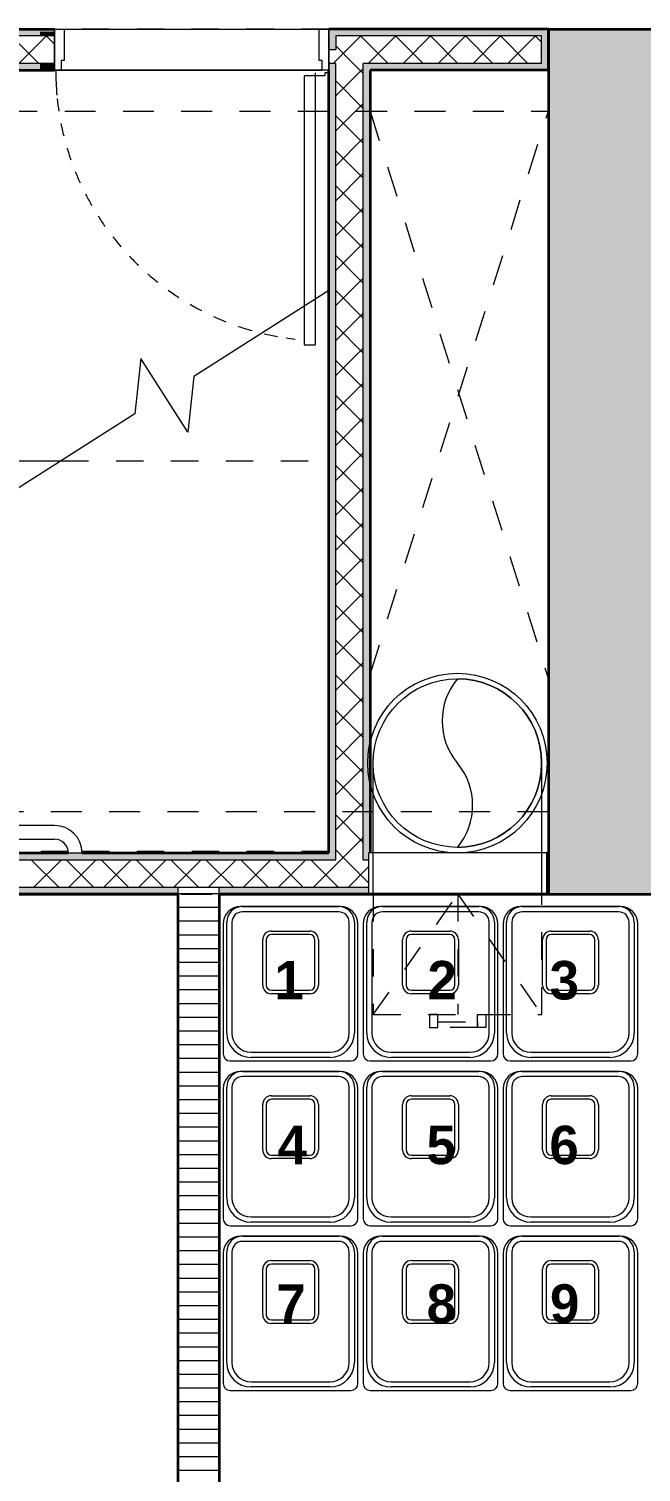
# Model space of a CAD drawing. Header units: metres. Extents: x -144 to 1000, y -717 to 29.
# Drawn here: x 185.88 to 188.11, y -562.52 to -557.26 of the extents above; entities that cross this region are included whole.
import ezdxf

# ---------------------------------------------------------------- set-up
doc = ezdxf.new("R2010")
doc.units = ezdxf.units.M
for name, pattern in [('Basculante', [0.11625, 0.075, -0.04125]), ('basculante modificado', [0.18, 0.1125, -0.0675]), ('Trazo', [0.45, 0.225, -0.225])]:
    doc.linetypes.add(name, pattern=pattern)
doc.layers.get('0').update_dxf_attribs({"color": 1})
for name, color, linetype, lineweight in [('A-DETL', 1, 'Continuous', 9), ('A-DETL-GENF', 1, 'Continuous', 9), ('A-DETL-THIN', 1, 'Continuous', 9), ('A-DOOR', 1, 'Continuous', 9), ('A-DOOR-FRAM', 1, 'Continuous', 9), ('A-DOOR-HDLN', 1, 'Trazo', 20), ('A-FLOR', 2, 'Continuous', 9), ('A-FLOR-OVHD', 7, 'Basculante', 9), ('A-WALL', 4, 'Continuous', 9), ('G-ANNO-TEXT', 2, 'Continuous', 9), ('Q-SPCQ', 91, 'Continuous', 9), ('S-COLS', 7, 'Continuous', 9), ('S-STRS', 1, 'Continuous', 9), ('S-STRS-MBND', 1, 'Basculante', 9)]:
    doc.layers.add(name, color=color, linetype=linetype, lineweight=lineweight)
doc.layers.add('A-WALL-PATT', color=7, linetype='Continuous', lineweight=35, true_color=0x9c9c9c)
doc.styles.add('Arial Narrow_B', font='ARIALNB.TTF', dxfattribs={"width": 1.2, "height": 0.105})

# ---------------------------------------------------------------- blocks, each defined once
blk = doc.blocks.new('Q')
at = {"layer": 'A-WALL-PATT', "true_color": 0x747474}
h = blk.add_hatch(color=8, dxfattribs=at)
h.paths.add_polyline_path([(193.6986, -495.8815), (193.6986, -495.7565), (192.8986, -495.7565), (192.899, -495.8315), (192.9236, -495.8315), (192.9236, -495.7815), (193.6736, -495.7815), (193.6736, -495.8815)])
h.paths.add_polyline_path([(187.9235, -495.8815), (187.9235, -495.7815), (191.8463, -495.7815), (191.8463, -495.7665), (191.8986, -495.7663), (191.8986, -495.7565), (187.8988, -495.7568), (187.8988, -495.8815)])
for points in [[(191.8986, -495.7815), (191.8986, -495.7665), (191.8463, -495.7665), (191.8463, -495.7815)], [(191.8986, -495.9065), (191.8986, -495.8815), (191.8463, -495.8815), (191.8463, -495.9065)], [(192.9236, -498.7564), (192.9236, -495.9065), (192.8986, -495.9067), (192.8986, -498.7564)], [(193.0432, -498.7564), (193.0432, -498.7563), (193.0486, -498.7563), (193.0486, -495.9065), (193.0236, -495.9065), (193.0236, -498.7564)]]:
    blk.add_hatch(color=8, dxfattribs=at).paths.add_polyline_path(points)
h = blk.add_hatch(color=8, dxfattribs=at)
h.paths.add_polyline_path([(193.6986, -495.9065), (193.6986, -495.8815), (193.0236, -495.8815), (193.0236, -495.9065), (193.6736, -495.9065)])
h.paths.add_polyline_path([(189.459, -495.9065), (191.8463, -495.9061), (191.8463, -495.8815), (187.8988, -495.8815), (187.8988, -495.9065), (189.4519, -495.9065)])
h.paths.add_polyline_path([(192.8988, -495.9065), (192.9236, -495.9061), (192.9236, -495.8815), (192.8986, -495.8815), (192.8986, -495.9065)])
h = blk.add_hatch(color=8, dxfattribs=at)
h.paths.add_polyline_path([(193.0432, -498.7814), (193.0432, -498.7564), (193.0236, -498.7564), (193.0236, -498.7814)])
h.paths.add_polyline_path([(193.6932, -498.7814), (193.6986, -498.7814), (193.6986, -498.7564), (193.6932, -498.7564), (193.6932, -498.7618)])
h.paths.add_polyline_path([(192.9236, -498.7814), (192.9236, -498.7564), (187.8986, -498.7566), (187.8986, -498.7814), (192.7142, -498.7814)])
h = blk.add_hatch(color=8, dxfattribs=at)
h.paths.add_polyline_path([(192.7142, -498.9064), (193.6986, -498.9064), (193.6986, -498.7814), (193.6932, -498.7814), (193.6932, -498.9063), (193.0432, -498.9063), (193.0432, -498.8814), (192.4987, -498.8814), (192.4987, -498.9064)])
h.paths.add_polyline_path([(192.3487, -498.9064), (192.3487, -498.8814), (187.9235, -498.8814), (187.9235, -498.7814), (187.8986, -498.7815), (187.8986, -498.9064), (189.459, -498.9064)])
at = {"layer": 'S-COLS', "true_color": 0x5b5b5b}
h = blk.add_hatch(color=251, dxfattribs=at)
h.paths.add_polyline_path([(179.6987, -506.6065), (180.1987, -506.6065), (180.1987, -505.7065), (179.6987, -505.7065), (179.6987, -505.8569)])
h.paths.add_polyline_path([(197.9985, -506.6065), (197.9985, -505.7065), (197.4985, -505.7065), (197.4985, -506.6065)])
h.paths.add_polyline_path([(187.8987, -506.6064), (187.8987, -505.7064), (187.3987, -505.7064), (187.3987, -506.6064), (187.851, -506.6064)])
h.paths.add_polyline_path([(193.6988, -498.9064), (194.1988, -498.9054), (194.1986, -495.7564), (193.6988, -495.7564), (193.6988, -498.6685)])
h.paths.add_polyline_path([(180.1985, -498.9064), (180.1986, -498.9064), (180.1985, -498.2065), (179.6986, -498.2065), (179.6986, -498.9064)])
h.paths.add_polyline_path([(187.8986, -498.9064), (187.8986, -498.0064), (187.3986, -498.0064), (187.3986, -498.9064), (187.851, -498.9064)])
h.paths.add_polyline_path([(183.5985, -498.9064), (185.5986, -498.9064), (185.5983, -498.4065), (183.8985, -498.4065), (183.8985, -496.2565), (185.5988, -496.2565), (185.5983, -495.7565), (183.5985, -495.7565), (183.5985, -498.6685)])
h.paths.add_polyline_path([(197.5988, -498.9064), (197.9988, -498.9054), (197.9988, -498.2065), (197.5988, -498.2065), (197.5988, -498.9054)])
h.paths.add_polyline_path([(187.3988, -496.6565), (187.8988, -496.6565), (187.8988, -495.7565), (187.3988, -495.7565), (187.3988, -496.2724)])
h.paths.add_polyline_path([(180.1985, -496.4565), (180.1985, -495.7554), (179.6985, -495.7554), (179.6985, -496.4565)])
h.paths.add_polyline_path([(197.9988, -496.4565), (197.9988, -495.7554), (197.5988, -495.7564), (197.5988, -496.4565)])
h.paths.add_polyline_path([(197.4987, -487.7565), (197.9987, -487.7565), (197.9987, -486.8565), (197.4987, -486.8565)])
at = {"layer": 'A-DETL', "color": 7, "linetype": 'basculante modificado'}
for p, q in [((187.8985, -496.0554), (193.6986, -496.0554)), ((193.0486, -498.1064), (193.6986, -496.0554)), ((193.0486, -496.0554), (193.6986, -498.1237)), ((193.6986, -498.6064), (187.8985, -498.6064)), ((187.8985, -498.9064), (193.6986, -498.9064))]:
    blk.add_line(p, q, dxfattribs=at)
at = {"layer": 'A-DETL-GENF', "linetype": 'Basculante'}
for p, q in [((192.8986, -495.7565), (191.8986, -495.7565)), ((191.8986, -495.7565), (191.8986, -495.9065)), ((192.8986, -495.9065), (192.8986, -495.7565)), ((191.8986, -495.9065), (192.8986, -495.9065))]:
    blk.add_line(p, q, dxfattribs=at)
at = {"layer": 'A-DETL-THIN'}
for p, q in [((193.0605, -498.9063), (193.0605, -498.4101)), ((193.6744, -498.9063), (193.6744, -498.4101)), ((191.8992, -498.6564), (189.2588, -498.6564)), ((189.2588, -498.7064), (191.8992, -498.7064)), ((191.9492, -498.7564), (191.9992, -498.7564)), ((193.6932, -498.7563), (193.0432, -498.7563)), ((193.0432, -498.7563), (193.0432, -498.9063)), ((193.6932, -498.9063), (193.6932, -498.7563)), ((193.0432, -498.9063), (193.6932, -498.9063))]:
    blk.add_line(p, q, dxfattribs=at)
for radius in [0.3269, 0.3069]:
    blk.add_circle((193.3669, -498.4293), radius, dxfattribs=at)
for centre, radius, start, end in [((193.5509, -498.2759), 0.2397, 140.181, 219.819), ((193.3669, -498.4293), 0.3069, 270, 90), ((193.1828, -498.5828), 0.2397, 320.181, 39.819), ((191.8992, -498.7564), 0.1, 0, 90), ((191.8992, -498.7564), 0.05, 0, 90)]:
    blk.add_arc(centre, radius, start, end, dxfattribs=at)
at = {"layer": 'A-DOOR'}
blk.add_line((192.8986, -495.9065), (192.8986, -495.7565), dxfattribs=at)
at = {"layer": 'A-DOOR', "lineweight": 15}
for p, q in [((192.8086, -495.9265), (192.8086, -496.9065)), ((192.8836, -495.9265), (192.8086, -495.9265)), ((192.8486, -495.9165), (192.8486, -496.9065)), ((192.8836, -495.9165), (192.8836, -495.9265)), ((192.8986, -495.9165), (192.8836, -495.9165)), ((192.8086, -496.7665), (192.8086, -496.9065)), ((192.8486, -496.7411), (192.8486, -496.9065)), ((192.8086, -496.9065), (192.8486, -496.9065)), ((192.8086, -496.9065), (192.8486, -496.9065))]:
    blk.add_line(p, q, dxfattribs=at)
at = {"layer": 'A-DOOR'}
for start, end in [(180, 185.1398), (185.9429, 188.5991), (191.2538, 193.9081), (196.5629, 199.2191), (201.8777, 204.5395), (207.2056, 209.8767), (212.5538, 215.2378), (217.9295, 220.6298), (223.3395, 226.0594), (228.7903, 231.5328), (234.2878, 237.0559), (239.8378, 242.634), (245.4451, 248.2717), (251.1143, 254.1684), (256.8489, 259.7418), (256.8489, 259.7418), (256.8489, 259.7418), (256.8489, 259.7418), (261.55, 263.5406), (261.55, 263.5406)]:
    blk.add_arc((192.8869, -495.9087), 0.9833, start, end, dxfattribs=at)
at = {"layer": 'A-DOOR-FRAM'}
for p, q in [((191.8986, -495.9065), (191.8986, -495.7565)), ((191.8986, -495.7565), (191.9336, -495.7565)), ((191.9336, -495.7565), (191.9336, -495.8715)), ((192.8636, -495.8715), (192.8636, -495.7565)), ((192.8636, -495.7565), (192.8986, -495.7565)), ((192.8986, -495.7565), (192.8986, -495.9065)), ((191.9236, -495.8715), (191.9236, -495.9065)), ((191.9336, -495.8715), (191.9236, -495.8715)), ((192.8736, -495.8715), (192.8636, -495.8715)), ((192.8736, -495.9065), (192.8736, -495.8715)), ((191.9236, -495.9065), (191.8986, -495.9065)), ((192.8986, -495.9065), (192.8736, -495.9065))]:
    blk.add_line(p, q, dxfattribs=at)
at = {"layer": 'A-DOOR-HDLN'}
blk.add_line((191.8986, -495.7565), (191.8986, -495.9065), dxfattribs=at)
at = {"layer": 'A-FLOR'}
for p, q in [((192.3489, -498.9104), (187.5487, -498.9104)), ((194.0486, -498.9104), (192.4987, -498.9104))]:
    blk.add_line(p, q, dxfattribs=at)
at = {"layer": 'A-FLOR-OVHD'}
for p, q in [((193.0605, -499.3451), (193.3682, -498.9063)), ((193.0605, -498.9063), (193.0605, -499.3451)), ((193.3682, -498.9063), (193.6744, -499.3451)), ((193.3682, -498.9063), (193.3682, -499.3451)), ((193.6744, -499.3451), (193.6744, -498.9063)), ((193.0605, -499.3451), (193.6744, -499.3451)), ((193.2656, -499.3451), (193.2656, -499.3919)), ((193.2961, -499.3451), (193.2656, -499.3451)), ((193.2961, -499.3919), (193.2961, -499.3451)), ((193.4404, -499.3919), (193.4404, -499.3451)), ((193.4404, -499.3451), (193.4709, -499.3451)), ((193.4709, -499.3451), (193.4709, -499.3919)), ((193.2656, -499.3919), (193.2961, -499.3919)), ((193.2961, -499.3717), (193.4404, -499.3717)), ((193.2961, -499.3919), (193.2961, -499.3717)), ((193.4404, -499.3919), (193.2961, -499.3919)), ((193.4404, -499.3717), (193.4404, -499.3919)), ((193.4709, -499.3919), (193.4404, -499.3919))]:
    blk.add_line(p, q, dxfattribs=at)
at = {"layer": 'A-WALL', "lineweight": 35}
for p, q in [((187.8985, -495.7565), (191.8986, -495.7565)), ((193.6986, -495.7565), (192.8986, -495.7565)), ((193.6986, -495.9065), (193.6986, -495.7565)), ((191.7192, -495.9065), (191.8986, -495.9065)), ((192.8986, -498.7564), (192.8986, -495.9065)), ((193.6986, -495.9065), (193.0486, -495.9065)), ((193.0486, -495.9065), (193.0486, -498.7563)), ((189.2088, -498.7564), (191.9492, -498.7564)), ((191.9992, -498.7564), (192.8986, -498.7564)), ((193.6932, -498.7564), (193.6986, -498.7564)), ((193.6986, -498.7564), (193.6986, -498.9064)), ((192.3487, -498.9064), (187.8985, -498.9064)), ((192.3487, -498.9064), (192.3487, -502.2054)), ((192.4987, -498.9064), (192.4987, -502.2054)), ((193.6986, -498.9064), (192.4987, -498.9064))]:
    blk.add_line(p, q, dxfattribs=at)
at = {"layer": 'A-WALL'}
for p, q in [((191.9336, -495.7565), (192.8636, -495.7565)), ((191.8986, -495.7815), (187.9235, -495.7815)), ((192.8986, -495.8315), (192.9236, -495.8315)), ((192.9236, -495.7815), (192.9236, -495.8315)), ((193.6736, -495.7815), (192.9236, -495.7815)), ((193.6736, -495.8815), (193.6736, -495.7815)), ((191.8986, -495.8815), (187.9235, -495.8815)), ((192.9236, -495.8815), (192.8986, -495.8815)), ((192.9236, -498.7814), (192.9236, -495.8815)), ((193.6736, -495.8815), (193.0236, -495.8815)), ((193.0236, -498.7814), (193.0236, -495.8815)), ((192.8736, -495.9065), (191.9236, -495.9065)), ((187.9235, -498.7814), (192.9236, -498.7814)), ((193.0236, -498.7814), (193.0432, -498.7814)), ((187.9235, -498.8814), (193.0432, -498.8814)), ((192.3487, -498.8814), (192.3487, -498.9064)), ((192.4987, -498.9064), (192.4987, -498.8814))]:
    blk.add_line(p, q, dxfattribs=at)
at = {"layer": 'A-WALL-PATT', "color": 1, "lineweight": 5, "true_color": 0xff0000}
for p, q in [((191.8416, -495.8815), (191.7416, -495.7815)), ((191.7693, -495.8815), (191.8463, -495.8044)), ((191.8463, -495.8044), (191.8693, -495.7815)), ((191.8986, -495.8112), (191.8688, -495.7815)), ((192.9148, -495.8815), (193.0148, -495.7815)), ((192.9871, -495.8815), (192.9236, -495.818)), ((193.1144, -495.8815), (193.0144, -495.7815)), ((193.0421, -495.8815), (193.1421, -495.7815)), ((193.2416, -495.8815), (193.1416, -495.7815)), ((193.1693, -495.8815), (193.2693, -495.7815)), ((193.3689, -495.8815), (193.2689, -495.7815)), ((193.2966, -495.8815), (193.3966, -495.7815)), ((193.4962, -495.8815), (193.3962, -495.7815)), ((193.4239, -495.8815), (193.5239, -495.7815)), ((193.6235, -495.8815), (193.5235, -495.7815)), ((193.5512, -495.8815), (193.6512, -495.7815)), ((193.6736, -495.8043), (193.6507, -495.7815)), ((191.8966, -495.8815), (191.8986, -495.8794)), ((193.0236, -495.918), (192.9871, -495.8815)), ((192.9236, -495.9999), (193.0236, -495.8999)), ((193.0236, -496.0453), (192.9236, -495.9453)), ((192.9236, -496.1272), (193.0236, -496.0272)), ((193.0236, -496.1726), (192.9236, -496.0726)), ((192.9236, -496.2544), (193.0236, -496.1544)), ((193.0236, -496.2998), (192.9236, -496.1998)), ((192.9236, -496.3817), (193.0236, -496.2817)), ((193.0236, -496.4271), (192.9236, -496.3271)), ((192.9236, -496.509), (193.0236, -496.409)), ((193.0236, -496.5544), (192.9236, -496.4544)), ((192.9236, -496.6363), (193.0236, -496.5363)), ((193.0236, -496.6817), (192.9236, -496.5817)), ((192.9236, -496.7636), (193.0236, -496.6636)), ((193.0236, -496.809), (192.9236, -496.709)), ((192.9236, -496.8908), (193.0236, -496.7908)), ((193.0236, -496.9362), (192.9236, -496.8362)), ((192.9236, -497.0181), (193.0236, -496.9181)), ((193.0236, -497.0635), (192.9236, -496.9635)), ((192.9236, -497.1454), (193.0236, -497.0454)), ((193.0236, -497.1908), (192.9236, -497.0908)), ((192.9236, -497.2727), (193.0236, -497.1727)), ((193.0236, -497.3181), (192.9236, -497.2181)), ((192.9236, -497.4), (193.0236, -497.3)), ((193.0236, -497.4454), (192.9236, -497.3454)), ((192.9236, -497.5272), (193.0236, -497.4272)), ((193.0236, -497.5726), (192.9236, -497.4726)), ((192.9236, -497.6545), (193.0236, -497.5545)), ((193.0236, -497.6999), (192.9236, -497.5999)), ((192.9236, -497.7818), (193.0236, -497.6818)), ((193.0236, -497.8272), (192.9236, -497.7272)), ((192.9236, -497.9091), (193.0236, -497.8091)), ((193.0236, -497.9545), (192.9236, -497.8545)), ((192.9236, -498.0364), (193.0236, -497.9364)), ((193.0236, -498.0818), (192.9236, -497.9818)), ((192.9236, -498.1636), (193.0236, -498.0636)), ((193.0236, -498.209), (192.9236, -498.109)), ((192.9236, -498.2909), (193.0236, -498.1909)), ((193.0236, -498.3363), (192.9236, -498.2363)), ((192.9236, -498.4182), (193.0236, -498.3182)), ((193.0236, -498.4636), (192.9236, -498.3636)), ((192.9236, -498.5455), (193.0236, -498.4455)), ((193.0236, -498.5909), (192.9236, -498.4909)), ((192.9236, -498.6727), (193.0236, -498.5727)), ((193.0236, -498.7182), (192.9236, -498.6182)), ((192.9423, -498.7814), (193.0236, -498.7)), ((192.9596, -498.7814), (192.9236, -498.7454)), ((191.9141, -498.8814), (191.8141, -498.7814)), ((191.824, -498.8814), (191.924, -498.7814)), ((192.0414, -498.8814), (191.9414, -498.7814)), ((191.9513, -498.8814), (192.0513, -498.7814)), ((192.1686, -498.8814), (192.0686, -498.7814)), ((192.0786, -498.8814), (192.1786, -498.7814)), ((192.2959, -498.8814), (192.1959, -498.7814)), ((192.2059, -498.8814), (192.3059, -498.7814)), ((192.4232, -498.8814), (192.3232, -498.7814)), ((192.3332, -498.8814), (192.4332, -498.7814)), ((192.5505, -498.8814), (192.4505, -498.7814)), ((192.4604, -498.8814), (192.5604, -498.7814)), ((192.6777, -498.8814), (192.5777, -498.7814)), ((192.5877, -498.8814), (192.6877, -498.7814)), ((192.805, -498.8814), (192.705, -498.7814)), ((192.715, -498.8814), (192.815, -498.7814)), ((192.9323, -498.8814), (192.8323, -498.7814)), ((192.8423, -498.8814), (192.9423, -498.7814)), ((193.0432, -498.865), (192.9596, -498.7814)), ((192.9695, -498.8814), (193.0432, -498.8077))]:
    blk.add_line(p, q, dxfattribs=at)
at = {"layer": 'A-WALL-PATT', "color": 8, "lineweight": 5, "true_color": 0x727272}
for p, q in [((192.4987, -498.9055), (192.3487, -498.9055)), ((192.4987, -498.9555), (192.3487, -498.9555)), ((192.4987, -499.0055), (192.3487, -499.0055)), ((192.4987, -499.0555), (192.3487, -499.0555)), ((192.4987, -499.1055), (192.3487, -499.1055)), ((192.4987, -499.1555), (192.3487, -499.1555)), ((192.4987, -499.2055), (192.3487, -499.2055)), ((192.4987, -499.2555), (192.3487, -499.2555)), ((192.4987, -499.3055), (192.3487, -499.3055)), ((192.4987, -499.3555), (192.3487, -499.3555)), ((192.4987, -499.4055), (192.3487, -499.4055)), ((192.4987, -499.4555), (192.3487, -499.4555)), ((192.4987, -499.5055), (192.3487, -499.5055)), ((192.4987, -499.5555), (192.3487, -499.5555)), ((192.4987, -499.6055), (192.3487, -499.6055)), ((192.4987, -499.6555), (192.3487, -499.6555)), ((192.4987, -499.7055), (192.3487, -499.7055)), ((192.4987, -499.7555), (192.3487, -499.7555)), ((192.4987, -499.8055), (192.3487, -499.8055)), ((192.4987, -499.8555), (192.3487, -499.8555)), ((192.4987, -499.9055), (192.3487, -499.9055)), ((192.4987, -499.9555), (192.3487, -499.9555)), ((192.4987, -500.0055), (192.3487, -500.0055)), ((192.4987, -500.0555), (192.3487, -500.0555)), ((192.4987, -500.1055), (192.3487, -500.1055)), ((192.4987, -500.1555), (192.3487, -500.1555)), ((192.4987, -500.2055), (192.3487, -500.2055)), ((192.4987, -500.2555), (192.3487, -500.2555)), ((192.4987, -500.3055), (192.3487, -500.3055)), ((192.4987, -500.3555), (192.3487, -500.3555)), ((192.4987, -500.4055), (192.3487, -500.4055)), ((192.4987, -500.4555), (192.3487, -500.4555)), ((192.4987, -500.5055), (192.3487, -500.5055)), ((192.4987, -500.5555), (192.3487, -500.5555)), ((192.4987, -500.6055), (192.3487, -500.6055)), ((192.4987, -500.6555), (192.3487, -500.6555)), ((192.4987, -500.7055), (192.3487, -500.7055)), ((192.4987, -500.7555), (192.3487, -500.7555)), ((192.4987, -500.8055), (192.3487, -500.8055)), ((192.4987, -500.8555), (192.3487, -500.8555)), ((192.4987, -500.9055), (192.3487, -500.9055)), ((192.4987, -500.9555), (192.3487, -500.9555)), ((192.4987, -501.0055), (192.3487, -501.0055))]:
    blk.add_line(p, q, dxfattribs=at)
at = {"layer": 'Q-SPCQ', "color": 8, "true_color": 0x808080}
for p, q in [((192.9409, -498.9519), (192.5771, -498.9519)), ((192.5835, -498.9519), (192.9345, -498.9519)), ((192.9345, -498.971), (192.5835, -498.971)), ((193.4509, -498.9519), (193.0871, -498.9519)), ((193.0935, -498.9519), (193.4445, -498.9519)), ((193.4445, -498.971), (193.0935, -498.971)), ((193.9607, -498.9519), (193.5969, -498.9519)), ((193.6033, -498.9519), (193.9543, -498.9519)), ((193.9543, -498.971), (193.6033, -498.971)), ((192.5136, -499.0154), (192.5136, -499.4884)), ((192.5263, -499.4122), (192.5263, -499.0091)), ((192.5454, -499.0091), (192.5454, -499.4122)), ((192.9726, -499.4122), (192.9726, -499.0091)), ((192.9917, -499.0091), (192.9917, -499.4122)), ((193.0044, -499.4884), (193.0044, -499.0154)), ((193.0236, -499.0154), (193.0236, -499.4884)), ((193.0363, -499.4122), (193.0363, -499.0091)), ((193.0554, -499.0091), (193.0554, -499.4122)), ((193.4826, -499.4122), (193.4826, -499.0091)), ((193.5017, -499.0091), (193.5017, -499.4122)), ((193.5144, -499.4884), (193.5144, -499.0154)), ((193.5334, -499.0154), (193.5334, -499.4884)), ((193.5461, -499.4122), (193.5461, -499.0091)), ((193.5652, -499.0091), (193.5652, -499.4122)), ((193.9924, -499.4122), (193.9924, -499.0091)), ((194.0115, -499.0091), (194.0115, -499.4122)), ((194.0242, -499.4884), (194.0242, -499.0154)), ((192.6574, -499.2377), (192.6574, -499.0726)), ((192.6701, -499.0726), (192.6701, -499.2377)), ((192.6891, -499.0408), (192.8288, -499.0408)), ((192.8288, -499.0535), (192.6891, -499.0535)), ((192.8479, -499.2377), (192.8479, -499.0726)), ((192.8606, -499.0726), (192.8606, -499.2377)), ((193.1674, -499.2377), (193.1674, -499.0726)), ((193.1801, -499.0726), (193.1801, -499.2377)), ((193.1991, -499.0408), (193.3388, -499.0408)), ((193.3388, -499.0535), (193.1991, -499.0535)), ((193.3579, -499.2377), (193.3579, -499.0726)), ((193.3706, -499.0726), (193.3706, -499.2377)), ((193.6772, -499.2377), (193.6772, -499.0726)), ((193.6899, -499.0726), (193.6899, -499.2377)), ((193.7089, -499.0408), (193.8486, -499.0408)), ((193.8486, -499.0535), (193.7089, -499.0535)), ((193.8677, -499.2377), (193.8677, -499.0726)), ((193.8804, -499.0726), (193.8804, -499.2377)), ((192.6891, -499.2567), (192.8288, -499.2567)), ((192.8288, -499.2694), (192.6891, -499.2694)), ((193.1991, -499.2567), (193.3388, -499.2567)), ((193.3388, -499.2694), (193.1991, -499.2694)), ((193.7089, -499.2567), (193.8486, -499.2567)), ((193.8486, -499.2694), (193.7089, -499.2694)), ((192.6152, -499.482), (192.9028, -499.482)), ((192.9028, -499.5011), (192.6152, -499.5011)), ((193.1252, -499.482), (193.4128, -499.482)), ((193.4128, -499.5011), (193.1252, -499.5011)), ((193.635, -499.482), (193.9226, -499.482)), ((193.9226, -499.5011), (193.635, -499.5011)), ((192.539, -499.5138), (192.979, -499.5138)), ((192.9409, -499.5519), (192.5771, -499.5519)), ((192.5835, -499.5519), (192.9345, -499.5519)), ((193.049, -499.5138), (193.489, -499.5138)), ((193.4509, -499.5519), (193.0871, -499.5519)), ((193.0935, -499.5519), (193.4445, -499.5519)), ((193.5588, -499.5138), (193.9988, -499.5138)), ((193.9607, -499.5519), (193.5969, -499.5519)), ((193.6033, -499.5519), (193.9543, -499.5519)), ((192.5136, -499.6154), (192.5136, -500.0884)), ((192.5263, -500.0122), (192.5263, -499.6091)), ((192.5454, -499.6091), (192.5454, -500.0122)), ((192.9345, -499.571), (192.5835, -499.571)), ((192.9726, -500.0122), (192.9726, -499.6091)), ((192.9917, -499.6091), (192.9917, -500.0122)), ((193.0044, -500.0884), (193.0044, -499.6154)), ((193.0236, -499.6154), (193.0236, -500.0884)), ((193.0363, -500.0122), (193.0363, -499.6091)), ((193.0554, -499.6091), (193.0554, -500.0122)), ((193.4445, -499.571), (193.0935, -499.571)), ((193.4826, -500.0122), (193.4826, -499.6091)), ((193.5017, -499.6091), (193.5017, -500.0122)), ((193.5144, -500.0884), (193.5144, -499.6154)), ((193.5334, -499.6154), (193.5334, -500.0884)), ((193.5461, -500.0122), (193.5461, -499.6091)), ((193.5652, -499.6091), (193.5652, -500.0122)), ((193.9543, -499.571), (193.6033, -499.571)), ((193.9924, -500.0122), (193.9924, -499.6091)), ((194.0115, -499.6091), (194.0115, -500.0122)), ((194.0242, -500.0884), (194.0242, -499.6154)), ((192.6891, -499.6408), (192.8288, -499.6408)), ((192.8288, -499.6535), (192.6891, -499.6535)), ((193.1991, -499.6408), (193.3388, -499.6408)), ((193.3388, -499.6535), (193.1991, -499.6535)), ((193.7089, -499.6408), (193.8486, -499.6408)), ((193.8486, -499.6535), (193.7089, -499.6535)), ((192.6574, -499.8377), (192.6574, -499.6726)), ((192.6701, -499.6726), (192.6701, -499.8377)), ((192.8479, -499.8377), (192.8479, -499.6726)), ((192.8606, -499.6726), (192.8606, -499.8377)), ((193.1674, -499.8377), (193.1674, -499.6726)), ((193.1801, -499.6726), (193.1801, -499.8377)), ((193.3579, -499.8377), (193.3579, -499.6726)), ((193.3706, -499.6726), (193.3706, -499.8377)), ((193.6772, -499.8377), (193.6772, -499.6726)), ((193.6899, -499.6726), (193.6899, -499.8377)), ((193.8677, -499.8377), (193.8677, -499.6726)), ((193.8804, -499.6726), (193.8804, -499.8377)), ((192.6891, -499.8567), (192.8288, -499.8567)), ((192.8288, -499.8694), (192.6891, -499.8694)), ((193.1991, -499.8567), (193.3388, -499.8567)), ((193.3388, -499.8694), (193.1991, -499.8694)), ((193.7089, -499.8567), (193.8486, -499.8567)), ((193.8486, -499.8694), (193.7089, -499.8694)), ((192.6152, -500.082), (192.9028, -500.082)), ((193.1252, -500.082), (193.4128, -500.082)), ((193.635, -500.082), (193.9226, -500.082)), ((192.539, -500.1138), (192.979, -500.1138)), ((192.9028, -500.1011), (192.6152, -500.1011)), ((193.049, -500.1138), (193.489, -500.1138)), ((193.4128, -500.1011), (193.1252, -500.1011)), ((193.5588, -500.1138), (193.9988, -500.1138)), ((193.9226, -500.1011), (193.635, -500.1011)), ((192.9409, -500.1519), (192.5771, -500.1519)), ((192.5835, -500.1519), (192.9345, -500.1519)), ((192.9345, -500.171), (192.5835, -500.171)), ((193.4509, -500.1519), (193.0871, -500.1519)), ((193.0935, -500.1519), (193.4445, -500.1519)), ((193.4445, -500.171), (193.0935, -500.171)), ((193.9607, -500.1519), (193.5969, -500.1519)), ((193.6033, -500.1519), (193.9543, -500.1519)), ((193.9543, -500.171), (193.6033, -500.171)), ((192.5136, -500.2154), (192.5136, -500.6884)), ((192.5263, -500.6122), (192.5263, -500.2091)), ((192.5454, -500.2091), (192.5454, -500.6122)), ((192.6891, -500.2408), (192.8288, -500.2408)), ((192.9726, -500.6122), (192.9726, -500.2091)), ((192.9917, -500.2091), (192.9917, -500.6122)), ((193.0044, -500.6884), (193.0044, -500.2154)), ((193.0236, -500.2154), (193.0236, -500.6884)), ((193.0363, -500.6122), (193.0363, -500.2091)), ((193.0554, -500.2091), (193.0554, -500.6122)), ((193.1991, -500.2408), (193.3388, -500.2408)), ((193.4826, -500.6122), (193.4826, -500.2091)), ((193.5017, -500.2091), (193.5017, -500.6122)), ((193.5144, -500.6884), (193.5144, -500.2154)), ((193.5334, -500.2154), (193.5334, -500.6884)), ((193.5461, -500.6122), (193.5461, -500.2091)), ((193.5652, -500.2091), (193.5652, -500.6122)), ((193.7089, -500.2408), (193.8486, -500.2408)), ((193.9924, -500.6122), (193.9924, -500.2091)), ((194.0115, -500.2091), (194.0115, -500.6122)), ((194.0242, -500.6884), (194.0242, -500.2154)), ((192.6574, -500.4377), (192.6574, -500.2726)), ((192.6701, -500.2726), (192.6701, -500.4377)), ((192.8288, -500.2535), (192.6891, -500.2535)), ((192.8479, -500.4377), (192.8479, -500.2726)), ((192.8606, -500.2726), (192.8606, -500.4377)), ((193.1674, -500.4377), (193.1674, -500.2726)), ((193.1801, -500.2726), (193.1801, -500.4377)), ((193.3388, -500.2535), (193.1991, -500.2535)), ((193.3579, -500.4377), (193.3579, -500.2726)), ((193.3706, -500.2726), (193.3706, -500.4377)), ((193.6772, -500.4377), (193.6772, -500.2726)), ((193.6899, -500.2726), (193.6899, -500.4377)), ((193.8486, -500.2535), (193.7089, -500.2535)), ((193.8677, -500.4377), (193.8677, -500.2726)), ((193.8804, -500.2726), (193.8804, -500.4377)), ((192.6891, -500.4567), (192.8288, -500.4567)), ((193.1991, -500.4567), (193.3388, -500.4567)), ((193.7089, -500.4567), (193.8486, -500.4567)), ((192.8288, -500.4694), (192.6891, -500.4694)), ((193.3388, -500.4694), (193.1991, -500.4694)), ((193.8486, -500.4694), (193.7089, -500.4694)), ((192.539, -500.7138), (192.979, -500.7138)), ((192.6152, -500.682), (192.9028, -500.682)), ((192.9028, -500.7011), (192.6152, -500.7011)), ((193.049, -500.7138), (193.489, -500.7138)), ((193.1252, -500.682), (193.4128, -500.682)), ((193.4128, -500.7011), (193.1252, -500.7011)), ((193.5588, -500.7138), (193.9988, -500.7138)), ((193.635, -500.682), (193.9226, -500.682)), ((193.9226, -500.7011), (193.635, -500.7011))]:
    blk.add_line(p, q, dxfattribs=at)
for centre, radius, start, end in [((192.5771, -499.0154), 0.0635, 90, 180), ((192.5835, -499.0091), 0.0571, 90, 180), ((192.5835, -499.0091), 0.0381, 90, 180), ((192.9345, -499.0091), 0.0572, 0, 90), ((192.9345, -499.0091), 0.0381, 0, 90), ((192.9409, -499.0154), 0.0635, 0, 90), ((193.0871, -499.0154), 0.0635, 90, 180), ((193.0935, -499.0091), 0.0571, 90, 180), ((193.0935, -499.0091), 0.0381, 90, 180), ((193.4445, -499.0091), 0.0572, 0, 90), ((193.4445, -499.0091), 0.0381, 0, 90), ((193.4509, -499.0154), 0.0635, 0, 90), ((193.5969, -499.0154), 0.0635, 90, 180), ((193.6033, -499.0091), 0.0571, 90, 180), ((193.6033, -499.0091), 0.0381, 90, 180), ((193.9543, -499.0091), 0.0572, 0, 90), ((193.9543, -499.0091), 0.0381, 0, 90), ((193.9607, -499.0154), 0.0635, 0, 90), ((192.6891, -499.0726), 0.0317, 90, 180), ((192.6891, -499.0726), 0.019, 90, 180), ((192.8288, -499.0726), 0.0317, 0, 90), ((192.8288, -499.0726), 0.0191, 0, 90), ((193.1991, -499.0726), 0.0317, 90, 180), ((193.1991, -499.0726), 0.019, 90, 180), ((193.3388, -499.0726), 0.0317, 0, 90), ((193.3388, -499.0726), 0.0191, 0, 90), ((193.7089, -499.0726), 0.0317, 90, 180), ((193.7089, -499.0726), 0.019, 90, 180), ((193.8486, -499.0726), 0.0317, 0, 90), ((193.8486, -499.0726), 0.0191, 0, 90), ((192.6891, -499.2377), 0.0317, 180, 270), ((192.6891, -499.2377), 0.019, 180, 270), ((192.8288, -499.2377), 0.0317, 270, 0), ((192.8288, -499.2377), 0.019, 270, 0), ((193.1991, -499.2377), 0.0317, 180, 270), ((193.1991, -499.2377), 0.019, 180, 270), ((193.3388, -499.2377), 0.0317, 270, 0), ((193.3388, -499.2377), 0.019, 270, 0), ((193.7089, -499.2377), 0.0317, 180, 270), ((193.7089, -499.2377), 0.019, 180, 270), ((193.8486, -499.2377), 0.0317, 270, 0), ((193.8486, -499.2377), 0.019, 270, 0), ((192.6152, -499.4122), 0.0889, 180, 270), ((192.6152, -499.4122), 0.0699, 180, 270), ((192.9028, -499.4122), 0.0889, 270, 0), ((192.9028, -499.4122), 0.0699, 270, 0), ((193.1252, -499.4122), 0.0889, 180, 270), ((193.1252, -499.4122), 0.0699, 180, 270), ((193.4128, -499.4122), 0.0889, 270, 0), ((193.4128, -499.4122), 0.0699, 270, 0), ((193.635, -499.4122), 0.0889, 180, 270), ((193.635, -499.4122), 0.0699, 180, 270), ((193.9226, -499.4122), 0.0889, 270, 0), ((193.9226, -499.4122), 0.0699, 270, 0), ((192.539, -499.4884), 0.0254, 180, 270), ((192.979, -499.4884), 0.0254, 270, 0), ((193.049, -499.4884), 0.0254, 180, 270), ((193.489, -499.4884), 0.0254, 270, 0), ((193.5588, -499.4884), 0.0254, 180, 270), ((193.9988, -499.4884), 0.0254, 270, 0), ((192.5771, -499.6154), 0.0635, 90, 180), ((192.5835, -499.6091), 0.0571, 90, 180), ((192.9345, -499.6091), 0.0572, 0, 90), ((192.9409, -499.6154), 0.0635, 0, 90), ((193.0871, -499.6154), 0.0635, 90, 180), ((193.0935, -499.6091), 0.0571, 90, 180), ((193.4445, -499.6091), 0.0572, 0, 90), ((193.4509, -499.6154), 0.0635, 0, 90), ((193.5969, -499.6154), 0.0635, 90, 180), ((193.6033, -499.6091), 0.0571, 90, 180), ((193.9543, -499.6091), 0.0572, 0, 90), ((193.9607, -499.6154), 0.0635, 0, 90), ((192.5835, -499.6091), 0.0381, 90, 180), ((192.9345, -499.6091), 0.0381, 0, 90), ((193.0935, -499.6091), 0.0381, 90, 180), ((193.4445, -499.6091), 0.0381, 0, 90), ((193.6033, -499.6091), 0.0381, 90, 180), ((193.9543, -499.6091), 0.0381, 0, 90), ((192.6891, -499.6726), 0.0317, 90, 180), ((192.6891, -499.6726), 0.019, 90, 180), ((192.8288, -499.6726), 0.0317, 0, 90), ((192.8288, -499.6726), 0.0191, 0, 90), ((193.1991, -499.6726), 0.0317, 90, 180), ((193.1991, -499.6726), 0.019, 90, 180), ((193.3388, -499.6726), 0.0317, 0, 90), ((193.3388, -499.6726), 0.0191, 0, 90), ((193.7089, -499.6726), 0.0317, 90, 180), ((193.7089, -499.6726), 0.019, 90, 180), ((193.8486, -499.6726), 0.0317, 0, 90), ((193.8486, -499.6726), 0.0191, 0, 90), ((192.6891, -499.8377), 0.0317, 180, 270), ((192.6891, -499.8377), 0.019, 180, 270), ((192.8288, -499.8377), 0.0317, 270, 0), ((192.8288, -499.8377), 0.019, 270, 0), ((193.1991, -499.8377), 0.0317, 180, 270), ((193.1991, -499.8377), 0.019, 180, 270), ((193.3388, -499.8377), 0.0317, 270, 0), ((193.3388, -499.8377), 0.019, 270, 0), ((193.7089, -499.8377), 0.0317, 180, 270), ((193.7089, -499.8377), 0.019, 180, 270), ((193.8486, -499.8377), 0.0317, 270, 0), ((193.8486, -499.8377), 0.019, 270, 0), ((192.6152, -500.0122), 0.0889, 180, 270), ((192.6152, -500.0122), 0.0699, 180, 270), ((192.9028, -500.0122), 0.0889, 270, 0), ((192.9028, -500.0122), 0.0699, 270, 0), ((193.1252, -500.0122), 0.0889, 180, 270), ((193.1252, -500.0122), 0.0699, 180, 270), ((193.4128, -500.0122), 0.0889, 270, 0), ((193.4128, -500.0122), 0.0699, 270, 0), ((193.635, -500.0122), 0.0889, 180, 270), ((193.635, -500.0122), 0.0699, 180, 270), ((193.9226, -500.0122), 0.0889, 270, 0), ((193.9226, -500.0122), 0.0699, 270, 0), ((192.539, -500.0884), 0.0254, 180, 270), ((192.979, -500.0884), 0.0254, 270, 0), ((193.049, -500.0884), 0.0254, 180, 270), ((193.489, -500.0884), 0.0254, 270, 0), ((193.5588, -500.0884), 0.0254, 180, 270), ((193.9988, -500.0884), 0.0254, 270, 0), ((192.5771, -500.2154), 0.0635, 90, 180), ((192.5835, -500.2091), 0.0571, 90, 180), ((192.5835, -500.2091), 0.0381, 90, 180), ((192.9345, -500.2091), 0.0572, 0, 90), ((192.9345, -500.2091), 0.0381, 0, 90), ((192.9409, -500.2154), 0.0635, 0, 90), ((193.0871, -500.2154), 0.0635, 90, 180), ((193.0935, -500.2091), 0.0571, 90, 180), ((193.0935, -500.2091), 0.0381, 90, 180), ((193.4445, -500.2091), 0.0572, 0, 90), ((193.4445, -500.2091), 0.0381, 0, 90), ((193.4509, -500.2154), 0.0635, 0, 90), ((193.5969, -500.2154), 0.0635, 90, 180), ((193.6033, -500.2091), 0.0571, 90, 180), ((193.6033, -500.2091), 0.0381, 90, 180), ((193.9543, -500.2091), 0.0572, 0, 90), ((193.9543, -500.2091), 0.0381, 0, 90), ((193.9607, -500.2154), 0.0635, 0, 90), ((192.6891, -500.2726), 0.0317, 90, 180), ((192.8288, -500.2726), 0.0317, 0, 90), ((193.1991, -500.2726), 0.0317, 90, 180), ((193.3388, -500.2726), 0.0317, 0, 90), ((193.7089, -500.2726), 0.0317, 90, 180), ((193.8486, -500.2726), 0.0317, 0, 90), ((192.6891, -500.2726), 0.019, 90, 180), ((192.8288, -500.2726), 0.0191, 0, 90), ((193.1991, -500.2726), 0.019, 90, 180), ((193.3388, -500.2726), 0.0191, 0, 90), ((193.7089, -500.2726), 0.019, 90, 180), ((193.8486, -500.2726), 0.0191, 0, 90), ((192.6891, -500.4377), 0.0317, 180, 270), ((192.6891, -500.4377), 0.019, 180, 270), ((192.8288, -500.4377), 0.0317, 270, 0), ((192.8288, -500.4377), 0.019, 270, 0), ((193.1991, -500.4377), 0.0317, 180, 270), ((193.1991, -500.4377), 0.019, 180, 270), ((193.3388, -500.4377), 0.0317, 270, 0), ((193.3388, -500.4377), 0.019, 270, 0), ((193.7089, -500.4377), 0.0317, 180, 270), ((193.7089, -500.4377), 0.019, 180, 270), ((193.8486, -500.4377), 0.0317, 270, 0), ((193.8486, -500.4377), 0.019, 270, 0), ((192.6152, -500.6122), 0.0889, 180, 270), ((192.6152, -500.6122), 0.0699, 180, 270), ((192.9028, -500.6122), 0.0889, 270, 0), ((192.9028, -500.6122), 0.0699, 270, 0), ((193.1252, -500.6122), 0.0889, 180, 270), ((193.1252, -500.6122), 0.0699, 180, 270), ((193.4128, -500.6122), 0.0889, 270, 0), ((193.4128, -500.6122), 0.0699, 270, 0), ((193.635, -500.6122), 0.0889, 180, 270), ((193.635, -500.6122), 0.0699, 180, 270), ((193.9226, -500.6122), 0.0889, 270, 0), ((193.9226, -500.6122), 0.0699, 270, 0), ((192.539, -500.6884), 0.0254, 180, 270), ((192.979, -500.6884), 0.0254, 270, 0), ((193.049, -500.6884), 0.0254, 180, 270), ((193.489, -500.6884), 0.0254, 270, 0), ((193.5588, -500.6884), 0.0254, 180, 270), ((193.9988, -500.6884), 0.0254, 270, 0)]:
    blk.add_arc(centre, radius, start, end, dxfattribs=at)
at = {"layer": 'S-COLS', "lineweight": 35}
for p, q in [((193.6988, -495.7564), (193.6988, -498.9064)), ((193.6988, -495.7564), (194.1988, -495.7564)), ((193.6988, -498.9064), (194.1988, -498.9064))]:
    blk.add_line(p, q, dxfattribs=at)
at = {"layer": 'S-STRS'}
for p, q in [((191.9236, -495.9061), (192.8736, -495.9061)), ((192.899, -495.9061), (192.899, -496.7091)), ((192.899, -496.7091), (192.4062, -497.022)), ((192.2139, -496.956), (192.1918, -497.1581)), ((192.3841, -497.2241), (192.2139, -496.956)), ((192.4062, -497.022), (192.3841, -497.2241)), ((192.1918, -497.1581), (191.699, -497.4711)), ((191.699, -497.3288), (191.9231, -497.3288))]:
    blk.add_line(p, q, dxfattribs=at)
at = {"layer": 'S-STRS-MBND'}
for p, q in [((192.899, -496.7091), (192.899, -498.7511)), ((191.9231, -497.3288), (192.899, -497.3288)), ((191.9485, -498.7511), (191.699, -498.7511)), ((192.899, -498.7511), (191.9985, -498.7511))]:
    blk.add_line(p, q, dxfattribs=at)
at = {"layer": 'G-ANNO-TEXT', "style": 'Arial Narrow_B', "width": 1.2}
for s, p in [('1', (192.7004, -499.2898)), ('2', (193.2579, -499.2898)), ('3', (193.703, -499.2898)), ('4', (192.7121, -499.8898)), ('5', (193.2541, -499.8898)), ('6', (193.7021, -499.8898)), ('7', (192.7075, -500.4673)), ('8', (193.2548, -500.4673)), ('9', (193.7042, -500.4673))]:
    blk.add_text(s, height=0.14, dxfattribs=at).set_placement(p)

msp = doc.modelspace()

# ---------------------------------------------------------------- block references
at = {"color": 3}
msp.add_blockref('Q', (-5.9265, -61.5061), dxfattribs=at)

doc.saveas('drawing.dxf')
